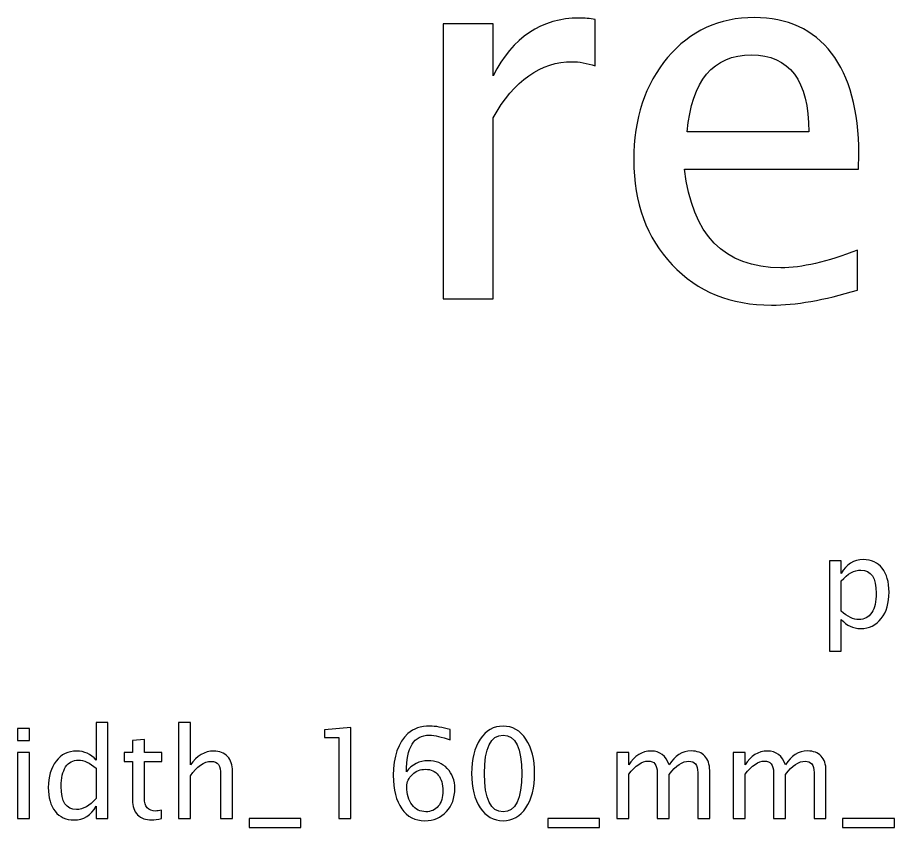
# Model space of a CAD drawing. Header units: centimetres. Extents: x -201 to 63, y -83 to 73.
# Drawn here: x -60.93 to -51.99, y 52.57 to 60.83 of the extents above; entities that cross this region are included whole.
import ezdxf

# ---------------------------------------------------------------- set-up
doc = ezdxf.new("R2010")
doc.units = ezdxf.units.CM
doc.header["$MEASUREMENT"] = 0
doc.layers.add('Layer 1', color=7, linetype='Continuous')

msp = doc.modelspace()

# ---------------------------------------------------------------- linework, layer by layer
at = {"layer": 'Layer 1'}
for points, knots in [([(-56.5936, 57.96006), (-56.5936, 57.96006), (-56.5936, 60.76465), (-56.5936, 60.76465), (-56.5936, 60.76465), (-56.5936, 60.76465), (-56.0856, 60.76465), (-56.0856, 60.76465), (-56.0856, 60.76465), (-56.0856, 60.76465), (-56.0856, 60.2346), (-56.0856, 60.2346), (-56.0856, 60.2346), (-55.88363, 60.62706), (-55.59083, 60.82285), (-55.2063, 60.82285), (-55.2063, 60.82285), (-55.15427, 60.82285), (-55.09958, 60.81844), (-55.04314, 60.80962), (-55.04314, 60.80962), (-55.04314, 60.80962), (-55.04314, 60.33426), (-55.04314, 60.33426), (-55.04314, 60.33426), (-55.13133, 60.36336), (-55.20895, 60.37835), (-55.27597, 60.37835), (-55.27597, 60.37835), (-55.59877, 60.37835), (-55.86864, 60.18785), (-56.0856, 59.80597), (-56.0856, 59.80597), (-56.0856, 59.80597), (-56.0856, 57.96006), (-56.0856, 57.96006), (-56.0856, 57.96006), (-56.0856, 57.96006), (-56.5936, 57.96006), (-56.5936, 57.96006)], [0, 0, 0, 0, 0.0909091, 0.0909091, 0.0909091, 0.0909091, 0.1818182, 0.1818182, 0.1818182, 0.1818182, 0.2727273, 0.2727273, 0.2727273, 0.2727273, 0.3636364, 0.3636364, 0.3636364, 0.3636364, 0.4545455, 0.4545455, 0.4545455, 0.4545455, 0.5454545, 0.5454545, 0.5454545, 0.5454545, 0.6363636, 0.6363636, 0.6363636, 0.6363636, 0.7272727, 0.7272727, 0.7272727, 0.7272727, 0.8181818, 0.8181818, 0.8181818, 0.8181818, 1, 1, 1, 1]), ([(-52.36997, 58.05002), (-52.71128, 57.94771), (-53.00321, 57.89656), (-53.24662, 57.89656), (-53.24662, 57.89656), (-53.66202, 57.89656), (-53.9998, 58.03414), (-54.25998, 58.30843), (-54.25998, 58.30843), (-54.52015, 58.58271), (-54.65068, 58.93814), (-54.65068, 59.37558), (-54.65068, 59.37558), (-54.65068, 59.7998), (-54.53603, 60.14817), (-54.30584, 60.42069), (-54.30584, 60.42069), (-54.07565, 60.69233), (-53.78108, 60.82815), (-53.42213, 60.82815), (-53.42213, 60.82815), (-53.08258, 60.82815), (-52.81976, 60.70732), (-52.63455, 60.46567), (-52.63455, 60.46567), (-52.44935, 60.22401), (-52.35674, 59.88182), (-52.35674, 59.4382), (-52.35674, 59.4382), (-52.35674, 59.4382), (-52.35939, 59.28298), (-52.35939, 59.28298), (-52.35939, 59.28298), (-52.35939, 59.28298), (-54.1321, 59.28298), (-54.1321, 59.28298), (-54.1321, 59.28298), (-54.05801, 58.6127), (-53.73081, 58.27756), (-53.15137, 58.27756), (-53.15137, 58.27756), (-52.93882, 58.27756), (-52.67865, 58.33753), (-52.36997, 58.45748), (-52.36997, 58.45748), (-52.36997, 58.45748), (-52.36997, 58.05002), (-52.36997, 58.05002)], [0, 0, 0, 0, 0.0769231, 0.0769231, 0.0769231, 0.0769231, 0.1538462, 0.1538462, 0.1538462, 0.1538462, 0.2307692, 0.2307692, 0.2307692, 0.2307692, 0.3076923, 0.3076923, 0.3076923, 0.3076923, 0.3846154, 0.3846154, 0.3846154, 0.3846154, 0.4615385, 0.4615385, 0.4615385, 0.4615385, 0.5384615, 0.5384615, 0.5384615, 0.5384615, 0.6153846, 0.6153846, 0.6153846, 0.6153846, 0.6923077, 0.6923077, 0.6923077, 0.6923077, 0.7692308, 0.7692308, 0.7692308, 0.7692308, 0.8461538, 0.8461538, 0.8461538, 0.8461538, 1, 1, 1, 1]), ([(-54.10564, 59.66398), (-54.10564, 59.66398), (-52.86739, 59.66398), (-52.86739, 59.66398), (-52.86739, 59.66398), (-52.86739, 60.18609), (-53.0623, 60.44714), (-53.45123, 60.44714), (-53.45123, 60.44714), (-53.84282, 60.44714), (-54.06066, 60.18609), (-54.10564, 59.66398)], [0, 0, 0, 0, 0.25, 0.25, 0.25, 0.25, 0.5, 0.5, 0.5, 0.5, 1, 1, 1, 1]), ([(-52.65684, 54.37063), (-52.65684, 54.37063), (-52.65684, 55.28884), (-52.65684, 55.28884), (-52.65684, 55.28884), (-52.65684, 55.28884), (-52.53492, 55.28884), (-52.53492, 55.28884), (-52.53492, 55.28884), (-52.53492, 55.28884), (-52.53492, 55.16163), (-52.53492, 55.16163), (-52.53492, 55.16163), (-52.48497, 55.25582), (-52.40982, 55.30281), (-52.30971, 55.30281), (-52.30971, 55.30281), (-52.22864, 55.30281), (-52.16493, 55.27339), (-52.11836, 55.21433), (-52.11836, 55.21433), (-52.07179, 55.15528), (-52.04851, 55.07463), (-52.04851, 54.9724), (-52.04851, 54.9724), (-52.04851, 54.86106), (-52.07497, 54.7711), (-52.12767, 54.70295), (-52.12767, 54.70295), (-52.18038, 54.63458), (-52.2498, 54.6005), (-52.33574, 54.6005), (-52.33574, 54.6005), (-52.41554, 54.6005), (-52.482, 54.63098), (-52.53492, 54.69215), (-52.53492, 54.69215), (-52.53492, 54.69215), (-52.53492, 54.37063), (-52.53492, 54.37063), (-52.53492, 54.37063), (-52.53492, 54.37063), (-52.65684, 54.37063), (-52.65684, 54.37063)], [0, 0, 0, 0, 0.0833333, 0.0833333, 0.0833333, 0.0833333, 0.1666667, 0.1666667, 0.1666667, 0.1666667, 0.25, 0.25, 0.25, 0.25, 0.3333333, 0.3333333, 0.3333333, 0.3333333, 0.4166667, 0.4166667, 0.4166667, 0.4166667, 0.5, 0.5, 0.5, 0.5, 0.5833333, 0.5833333, 0.5833333, 0.5833333, 0.6666667, 0.6666667, 0.6666667, 0.6666667, 0.75, 0.75, 0.75, 0.75, 0.8333333, 0.8333333, 0.8333333, 0.8333333, 1, 1, 1, 1]), ([(-52.53492, 54.77618), (-52.47205, 54.72009), (-52.41215, 54.69194), (-52.35521, 54.69194), (-52.35521, 54.69194), (-52.29912, 54.69194), (-52.25573, 54.71544), (-52.22525, 54.76221), (-52.22525, 54.76221), (-52.19456, 54.80899), (-52.17932, 54.87482), (-52.17932, 54.95991), (-52.17932, 54.95991), (-52.17932, 55.11739), (-52.23139, 55.19613), (-52.33553, 55.19613), (-52.33553, 55.19613), (-52.40369, 55.19613), (-52.47015, 55.1593), (-52.53492, 55.08543), (-52.53492, 55.08543), (-52.53492, 55.08543), (-52.53492, 54.77618), (-52.53492, 54.77618)], [0, 0, 0, 0, 0.1428571, 0.1428571, 0.1428571, 0.1428571, 0.2857143, 0.2857143, 0.2857143, 0.2857143, 0.4285714, 0.4285714, 0.4285714, 0.4285714, 0.5714286, 0.5714286, 0.5714286, 0.5714286, 0.7142857, 0.7142857, 0.7142857, 0.7142857, 1, 1, 1, 1]), ([(-60.1331, 52.66417), (-60.1331, 52.66417), (-60.1331, 52.79054), (-60.1331, 52.79054), (-60.1331, 52.79054), (-60.18284, 52.69613), (-60.25777, 52.64893), (-60.35789, 52.64893), (-60.35789, 52.64893), (-60.43917, 52.64893), (-60.50309, 52.67835), (-60.54966, 52.73741), (-60.54966, 52.73741), (-60.59623, 52.79646), (-60.61951, 52.87711), (-60.61951, 52.97934), (-60.61951, 52.97934), (-60.61951, 53.0911), (-60.59305, 53.18106), (-60.54035, 53.24922), (-60.54035, 53.24922), (-60.48743, 53.31716), (-60.418, 53.35124), (-60.33185, 53.35124), (-60.33185, 53.35124), (-60.25206, 53.35124), (-60.18559, 53.32076), (-60.1331, 53.25959), (-60.1331, 53.25959), (-60.1331, 53.25959), (-60.1331, 53.64334), (-60.1331, 53.64334), (-60.1331, 53.64334), (-60.1331, 53.64334), (-60.01118, 53.64334), (-60.01118, 53.64334), (-60.01118, 53.64334), (-60.01118, 53.64334), (-60.01118, 52.66417), (-60.01118, 52.66417), (-60.01118, 52.66417), (-60.01118, 52.66417), (-60.1331, 52.66417), (-60.1331, 52.66417)], [0, 0, 0, 0, 0.0833333, 0.0833333, 0.0833333, 0.0833333, 0.1666667, 0.1666667, 0.1666667, 0.1666667, 0.25, 0.25, 0.25, 0.25, 0.3333333, 0.3333333, 0.3333333, 0.3333333, 0.4166667, 0.4166667, 0.4166667, 0.4166667, 0.5, 0.5, 0.5, 0.5, 0.5833333, 0.5833333, 0.5833333, 0.5833333, 0.6666667, 0.6666667, 0.6666667, 0.6666667, 0.75, 0.75, 0.75, 0.75, 0.8333333, 0.8333333, 0.8333333, 0.8333333, 1, 1, 1, 1]), ([(-59.29194, 52.66417), (-59.29194, 52.66417), (-59.29194, 53.64334), (-59.29194, 53.64334), (-59.29194, 53.64334), (-59.29194, 53.64334), (-59.17002, 53.64334), (-59.17002, 53.64334), (-59.17002, 53.64334), (-59.17002, 53.64334), (-59.17002, 53.21006), (-59.17002, 53.21006), (-59.17002, 53.21006), (-59.10546, 53.30425), (-59.0263, 53.35124), (-58.93274, 53.35124), (-58.93274, 53.35124), (-58.8739, 53.35124), (-58.82712, 53.33283), (-58.79262, 53.29578), (-58.79262, 53.29578), (-58.75812, 53.25895), (-58.74076, 53.20921), (-58.74076, 53.14698), (-58.74076, 53.14698), (-58.74076, 53.14698), (-58.74076, 52.66417), (-58.74076, 52.66417), (-58.74076, 52.66417), (-58.74076, 52.66417), (-58.86268, 52.66417), (-58.86268, 52.66417), (-58.86268, 52.66417), (-58.86268, 52.66417), (-58.86268, 53.10719), (-58.86268, 53.10719), (-58.86268, 53.10719), (-58.86268, 53.15714), (-58.87009, 53.1927), (-58.88469, 53.21387), (-58.88469, 53.21387), (-58.89951, 53.23525), (-58.92385, 53.24583), (-58.95793, 53.24583), (-58.95793, 53.24583), (-59.03286, 53.24583), (-59.10356, 53.19694), (-59.17002, 53.09915), (-59.17002, 53.09915), (-59.17002, 53.09915), (-59.17002, 52.66417), (-59.17002, 52.66417), (-59.17002, 52.66417), (-59.17002, 52.66417), (-59.29194, 52.66417), (-59.29194, 52.66417)], [0, 0, 0, 0, 0.0666667, 0.0666667, 0.0666667, 0.0666667, 0.1333333, 0.1333333, 0.1333333, 0.1333333, 0.2, 0.2, 0.2, 0.2, 0.2666667, 0.2666667, 0.2666667, 0.2666667, 0.3333333, 0.3333333, 0.3333333, 0.3333333, 0.4, 0.4, 0.4, 0.4, 0.4666667, 0.4666667, 0.4666667, 0.4666667, 0.5333333, 0.5333333, 0.5333333, 0.5333333, 0.6, 0.6, 0.6, 0.6, 0.6666667, 0.6666667, 0.6666667, 0.6666667, 0.7333333, 0.7333333, 0.7333333, 0.7333333, 0.8, 0.8, 0.8, 0.8, 0.8666667, 0.8666667, 0.8666667, 0.8666667, 1, 1, 1, 1]), ([(-60.9332, 53.46046), (-60.9332, 53.46046), (-60.9332, 53.58238), (-60.9332, 53.58238), (-60.9332, 53.58238), (-60.9332, 53.58238), (-60.81128, 53.58238), (-60.81128, 53.58238), (-60.81128, 53.58238), (-60.81128, 53.58238), (-60.81128, 53.46046), (-60.81128, 53.46046), (-60.81128, 53.46046), (-60.81128, 53.46046), (-60.9332, 53.46046), (-60.9332, 53.46046)], [0, 0, 0, 0, 0.2, 0.2, 0.2, 0.2, 0.4, 0.4, 0.4, 0.4, 0.6, 0.6, 0.6, 0.6, 1, 1, 1, 1]), ([(-57.65787, 52.66417), (-57.65787, 52.66417), (-57.65787, 53.49094), (-57.65787, 53.49094), (-57.65787, 53.49094), (-57.65787, 53.49094), (-57.80392, 53.49094), (-57.80392, 53.49094), (-57.80392, 53.49094), (-57.80392, 53.49094), (-57.80392, 53.56714), (-57.80392, 53.56714), (-57.80392, 53.56714), (-57.80392, 53.56714), (-57.53595, 53.59), (-57.53595, 53.59), (-57.53595, 53.59), (-57.53595, 53.59), (-57.53595, 52.66417), (-57.53595, 52.66417), (-57.53595, 52.66417), (-57.53595, 52.66417), (-57.65787, 52.66417), (-57.65787, 52.66417)], [0, 0, 0, 0, 0.1428571, 0.1428571, 0.1428571, 0.1428571, 0.2857143, 0.2857143, 0.2857143, 0.2857143, 0.4285714, 0.4285714, 0.4285714, 0.4285714, 0.5714286, 0.5714286, 0.5714286, 0.5714286, 0.7142857, 0.7142857, 0.7142857, 0.7142857, 1, 1, 1, 1]), ([(-56.96911, 53.14), (-56.91069, 53.21556), (-56.83724, 53.25345), (-56.74876, 53.25345), (-56.74876, 53.25345), (-56.66854, 53.25345), (-56.60293, 53.22699), (-56.5517, 53.17386), (-56.5517, 53.17386), (-56.50069, 53.12074), (-56.47508, 53.05258), (-56.47508, 52.96939), (-56.47508, 52.96939), (-56.47508, 52.87393), (-56.50365, 52.7954), (-56.56102, 52.73381), (-56.56102, 52.73381), (-56.61838, 52.67221), (-56.69119, 52.64131), (-56.77988, 52.64131), (-56.77988, 52.64131), (-56.88063, 52.64131), (-56.9598, 52.68216), (-57.01673, 52.76365), (-57.01673, 52.76365), (-57.07388, 52.84536), (-57.10246, 52.95839), (-57.10246, 53.10253), (-57.10246, 53.10253), (-57.10246, 53.29684), (-57.05251, 53.43929), (-56.95281, 53.53031), (-56.95281, 53.53031), (-56.89862, 53.58026), (-56.82369, 53.60524), (-56.72823, 53.60524), (-56.72823, 53.60524), (-56.67278, 53.60524), (-56.60398, 53.59381), (-56.52207, 53.57095), (-56.52207, 53.57095), (-56.52207, 53.57095), (-56.52207, 53.46427), (-56.52207, 53.46427), (-56.52207, 53.46427), (-56.60864, 53.49729), (-56.67976, 53.5138), (-56.73564, 53.5138), (-56.73564, 53.5138), (-56.89122, 53.5138), (-56.96911, 53.38913), (-56.96911, 53.14)], [0, 0, 0, 0, 0.0714286, 0.0714286, 0.0714286, 0.0714286, 0.1428571, 0.1428571, 0.1428571, 0.1428571, 0.2142857, 0.2142857, 0.2142857, 0.2142857, 0.2857143, 0.2857143, 0.2857143, 0.2857143, 0.3571429, 0.3571429, 0.3571429, 0.3571429, 0.4285714, 0.4285714, 0.4285714, 0.4285714, 0.5, 0.5, 0.5, 0.5, 0.5714286, 0.5714286, 0.5714286, 0.5714286, 0.6428571, 0.6428571, 0.6428571, 0.6428571, 0.7142857, 0.7142857, 0.7142857, 0.7142857, 0.7857143, 0.7857143, 0.7857143, 0.7857143, 0.8571429, 0.8571429, 0.8571429, 0.8571429, 1, 1, 1, 1]), ([(-55.98317, 52.64131), (-56.07948, 52.64131), (-56.15716, 52.68555), (-56.216, 52.77381), (-56.216, 52.77381), (-56.27506, 52.86208), (-56.30448, 52.9785), (-56.30448, 53.12328), (-56.30448, 53.12328), (-56.30448, 53.26806), (-56.27506, 53.38447), (-56.216, 53.47274), (-56.216, 53.47274), (-56.15716, 53.561), (-56.07948, 53.60524), (-55.98317, 53.60524), (-55.98317, 53.60524), (-55.88644, 53.60524), (-55.80876, 53.56121), (-55.74991, 53.47316), (-55.74991, 53.47316), (-55.69128, 53.38511), (-55.66186, 53.26848), (-55.66186, 53.12328), (-55.66186, 53.12328), (-55.66186, 52.9785), (-55.69128, 52.86208), (-55.74991, 52.77381), (-55.74991, 52.77381), (-55.80876, 52.68555), (-55.88644, 52.64131), (-55.98317, 52.64131)], [0, 0, 0, 0, 0.1111111, 0.1111111, 0.1111111, 0.1111111, 0.2222222, 0.2222222, 0.2222222, 0.2222222, 0.3333333, 0.3333333, 0.3333333, 0.3333333, 0.4444444, 0.4444444, 0.4444444, 0.4444444, 0.5555556, 0.5555556, 0.5555556, 0.5555556, 0.6666667, 0.6666667, 0.6666667, 0.6666667, 0.7777778, 0.7777778, 0.7777778, 0.7777778, 1, 1, 1, 1]), ([(-59.46593, 52.66438), (-59.50361, 52.65401), (-59.53641, 52.64893), (-59.56414, 52.64893), (-59.56414, 52.64893), (-59.62637, 52.64893), (-59.67484, 52.66671), (-59.70956, 52.70227), (-59.70956, 52.70227), (-59.74448, 52.73783), (-59.76184, 52.78715), (-59.76184, 52.85044), (-59.76184, 52.85044), (-59.76184, 52.85044), (-59.76184, 53.24583), (-59.76184, 53.24583), (-59.76184, 53.24583), (-59.76184, 53.24583), (-59.84608, 53.24583), (-59.84608, 53.24583), (-59.84608, 53.24583), (-59.84608, 53.24583), (-59.84608, 53.33727), (-59.84608, 53.33727), (-59.84608, 53.33727), (-59.84608, 53.33727), (-59.76184, 53.33727), (-59.76184, 53.33727), (-59.76184, 53.33727), (-59.76184, 53.33727), (-59.76184, 53.45898), (-59.76184, 53.45898), (-59.76184, 53.45898), (-59.76184, 53.45898), (-59.63992, 53.47062), (-59.63992, 53.47062), (-59.63992, 53.47062), (-59.63992, 53.47062), (-59.63992, 53.33727), (-59.63992, 53.33727), (-59.63992, 53.33727), (-59.63992, 53.33727), (-59.46339, 53.33727), (-59.46339, 53.33727), (-59.46339, 53.33727), (-59.46339, 53.33727), (-59.46339, 53.24583), (-59.46339, 53.24583), (-59.46339, 53.24583), (-59.46339, 53.24583), (-59.63992, 53.24583), (-59.63992, 53.24583), (-59.63992, 53.24583), (-59.63992, 53.24583), (-59.63992, 52.87245), (-59.63992, 52.87245), (-59.63992, 52.87245), (-59.63992, 52.7844), (-59.60161, 52.74037), (-59.5252, 52.74037), (-59.5252, 52.74037), (-59.5089, 52.74037), (-59.48921, 52.74312), (-59.46593, 52.74841), (-59.46593, 52.74841), (-59.46593, 52.74841), (-59.46593, 52.66438), (-59.46593, 52.66438)], [0, 0, 0, 0, 0.0555556, 0.0555556, 0.0555556, 0.0555556, 0.1111111, 0.1111111, 0.1111111, 0.1111111, 0.1666667, 0.1666667, 0.1666667, 0.1666667, 0.2222222, 0.2222222, 0.2222222, 0.2222222, 0.2777778, 0.2777778, 0.2777778, 0.2777778, 0.3333333, 0.3333333, 0.3333333, 0.3333333, 0.3888889, 0.3888889, 0.3888889, 0.3888889, 0.4444444, 0.4444444, 0.4444444, 0.4444444, 0.5, 0.5, 0.5, 0.5, 0.5555556, 0.5555556, 0.5555556, 0.5555556, 0.6111111, 0.6111111, 0.6111111, 0.6111111, 0.6666667, 0.6666667, 0.6666667, 0.6666667, 0.7222222, 0.7222222, 0.7222222, 0.7222222, 0.7777778, 0.7777778, 0.7777778, 0.7777778, 0.8333333, 0.8333333, 0.8333333, 0.8333333, 0.8888889, 0.8888889, 0.8888889, 0.8888889, 1, 1, 1, 1]), ([(-55.98338, 52.73275), (-55.85617, 52.73275), (-55.79267, 52.86293), (-55.79267, 53.12328), (-55.79267, 53.12328), (-55.79267, 53.38363), (-55.85617, 53.5138), (-55.98338, 53.5138), (-55.98338, 53.5138), (-56.11017, 53.5138), (-56.17367, 53.38363), (-56.17367, 53.12328), (-56.17367, 53.12328), (-56.17367, 52.86293), (-56.11017, 52.73275), (-55.98338, 52.73275)], [0, 0, 0, 0, 0.2, 0.2, 0.2, 0.2, 0.4, 0.4, 0.4, 0.4, 0.6, 0.6, 0.6, 0.6, 1, 1, 1, 1]), ([(-60.9332, 52.66417), (-60.9332, 52.66417), (-60.9332, 53.33727), (-60.9332, 53.33727), (-60.9332, 53.33727), (-60.9332, 53.33727), (-60.81128, 53.33727), (-60.81128, 53.33727), (-60.81128, 53.33727), (-60.81128, 53.33727), (-60.81128, 52.66417), (-60.81128, 52.66417), (-60.81128, 52.66417), (-60.81128, 52.66417), (-60.9332, 52.66417), (-60.9332, 52.66417)], [0, 0, 0, 0, 0.2, 0.2, 0.2, 0.2, 0.4, 0.4, 0.4, 0.4, 0.6, 0.6, 0.6, 0.6, 1, 1, 1, 1]), ([(-54.82451, 52.66417), (-54.82451, 52.66417), (-54.82451, 53.33727), (-54.82451, 53.33727), (-54.82451, 53.33727), (-54.82451, 53.33727), (-54.70259, 53.33727), (-54.70259, 53.33727), (-54.70259, 53.33727), (-54.70259, 53.33727), (-54.70259, 53.21006), (-54.70259, 53.21006), (-54.70259, 53.21006), (-54.64311, 53.30425), (-54.56691, 53.35124), (-54.47357, 53.35124), (-54.47357, 53.35124), (-54.38361, 53.35124), (-54.32244, 53.30425), (-54.28984, 53.21006), (-54.28984, 53.21006), (-54.23205, 53.3051), (-54.1567, 53.35251), (-54.0642, 53.35251), (-54.0642, 53.35251), (-54.00515, 53.35251), (-53.95922, 53.33515), (-53.92641, 53.30023), (-53.92641, 53.30023), (-53.8936, 53.2653), (-53.87709, 53.21641), (-53.87709, 53.15354), (-53.87709, 53.15354), (-53.87709, 53.15354), (-53.87709, 52.66417), (-53.87709, 52.66417), (-53.87709, 52.66417), (-53.87709, 52.66417), (-53.99901, 52.66417), (-53.99901, 52.66417), (-53.99901, 52.66417), (-53.99901, 52.66417), (-53.99901, 53.13344), (-53.99901, 53.13344), (-53.99901, 53.13344), (-53.99901, 53.21006), (-54.02949, 53.24837), (-54.09045, 53.24837), (-54.09045, 53.24837), (-54.15374, 53.24837), (-54.2202, 53.20371), (-54.28984, 53.11417), (-54.28984, 53.11417), (-54.28984, 53.11417), (-54.28984, 52.66417), (-54.28984, 52.66417), (-54.28984, 52.66417), (-54.28984, 52.66417), (-54.41176, 52.66417), (-54.41176, 52.66417), (-54.41176, 52.66417), (-54.41176, 52.66417), (-54.41176, 53.13386), (-54.41176, 53.13386), (-54.41176, 53.13386), (-54.41176, 53.21112), (-54.44266, 53.24964), (-54.50468, 53.24964), (-54.50468, 53.24964), (-54.56628, 53.24964), (-54.63232, 53.20477), (-54.70259, 53.11481), (-54.70259, 53.11481), (-54.70259, 53.11481), (-54.70259, 52.66417), (-54.70259, 52.66417), (-54.70259, 52.66417), (-54.70259, 52.66417), (-54.82451, 52.66417), (-54.82451, 52.66417)], [0, 0, 0, 0, 0.047619, 0.047619, 0.047619, 0.047619, 0.0952381, 0.0952381, 0.0952381, 0.0952381, 0.1428571, 0.1428571, 0.1428571, 0.1428571, 0.1904762, 0.1904762, 0.1904762, 0.1904762, 0.2380952, 0.2380952, 0.2380952, 0.2380952, 0.2857143, 0.2857143, 0.2857143, 0.2857143, 0.3333333, 0.3333333, 0.3333333, 0.3333333, 0.3809524, 0.3809524, 0.3809524, 0.3809524, 0.4285714, 0.4285714, 0.4285714, 0.4285714, 0.4761905, 0.4761905, 0.4761905, 0.4761905, 0.5238095, 0.5238095, 0.5238095, 0.5238095, 0.5714286, 0.5714286, 0.5714286, 0.5714286, 0.6190476, 0.6190476, 0.6190476, 0.6190476, 0.6666667, 0.6666667, 0.6666667, 0.6666667, 0.7142857, 0.7142857, 0.7142857, 0.7142857, 0.7619048, 0.7619048, 0.7619048, 0.7619048, 0.8095238, 0.8095238, 0.8095238, 0.8095238, 0.8571429, 0.8571429, 0.8571429, 0.8571429, 0.9047619, 0.9047619, 0.9047619, 0.9047619, 1, 1, 1, 1]), ([(-53.63875, 52.66417), (-53.63875, 52.66417), (-53.63875, 53.33727), (-53.63875, 53.33727), (-53.63875, 53.33727), (-53.63875, 53.33727), (-53.51683, 53.33727), (-53.51683, 53.33727), (-53.51683, 53.33727), (-53.51683, 53.33727), (-53.51683, 53.21006), (-53.51683, 53.21006), (-53.51683, 53.21006), (-53.45735, 53.30425), (-53.38115, 53.35124), (-53.28781, 53.35124), (-53.28781, 53.35124), (-53.19785, 53.35124), (-53.13668, 53.30425), (-53.10408, 53.21006), (-53.10408, 53.21006), (-53.04629, 53.3051), (-52.97094, 53.35251), (-52.87844, 53.35251), (-52.87844, 53.35251), (-52.81939, 53.35251), (-52.77346, 53.33515), (-52.74065, 53.30023), (-52.74065, 53.30023), (-52.70784, 53.2653), (-52.69133, 53.21641), (-52.69133, 53.15354), (-52.69133, 53.15354), (-52.69133, 53.15354), (-52.69133, 52.66417), (-52.69133, 52.66417), (-52.69133, 52.66417), (-52.69133, 52.66417), (-52.81325, 52.66417), (-52.81325, 52.66417), (-52.81325, 52.66417), (-52.81325, 52.66417), (-52.81325, 53.13344), (-52.81325, 53.13344), (-52.81325, 53.13344), (-52.81325, 53.21006), (-52.84373, 53.24837), (-52.90469, 53.24837), (-52.90469, 53.24837), (-52.96798, 53.24837), (-53.03444, 53.20371), (-53.10408, 53.11417), (-53.10408, 53.11417), (-53.10408, 53.11417), (-53.10408, 52.66417), (-53.10408, 52.66417), (-53.10408, 52.66417), (-53.10408, 52.66417), (-53.226, 52.66417), (-53.226, 52.66417), (-53.226, 52.66417), (-53.226, 52.66417), (-53.226, 53.13386), (-53.226, 53.13386), (-53.226, 53.13386), (-53.226, 53.21112), (-53.2569, 53.24964), (-53.31892, 53.24964), (-53.31892, 53.24964), (-53.38052, 53.24964), (-53.44656, 53.20477), (-53.51683, 53.11481), (-53.51683, 53.11481), (-53.51683, 53.11481), (-53.51683, 52.66417), (-53.51683, 52.66417), (-53.51683, 52.66417), (-53.51683, 52.66417), (-53.63875, 52.66417), (-53.63875, 52.66417)], [0, 0, 0, 0, 0.047619, 0.047619, 0.047619, 0.047619, 0.0952381, 0.0952381, 0.0952381, 0.0952381, 0.1428571, 0.1428571, 0.1428571, 0.1428571, 0.1904762, 0.1904762, 0.1904762, 0.1904762, 0.2380952, 0.2380952, 0.2380952, 0.2380952, 0.2857143, 0.2857143, 0.2857143, 0.2857143, 0.3333333, 0.3333333, 0.3333333, 0.3333333, 0.3809524, 0.3809524, 0.3809524, 0.3809524, 0.4285714, 0.4285714, 0.4285714, 0.4285714, 0.4761905, 0.4761905, 0.4761905, 0.4761905, 0.5238095, 0.5238095, 0.5238095, 0.5238095, 0.5714286, 0.5714286, 0.5714286, 0.5714286, 0.6190476, 0.6190476, 0.6190476, 0.6190476, 0.6666667, 0.6666667, 0.6666667, 0.6666667, 0.7142857, 0.7142857, 0.7142857, 0.7142857, 0.7619048, 0.7619048, 0.7619048, 0.7619048, 0.8095238, 0.8095238, 0.8095238, 0.8095238, 0.8571429, 0.8571429, 0.8571429, 0.8571429, 0.9047619, 0.9047619, 0.9047619, 0.9047619, 1, 1, 1, 1]), ([(-60.1331, 53.17619), (-60.19639, 53.23186), (-60.25629, 53.2598), (-60.31302, 53.2598), (-60.31302, 53.2598), (-60.3689, 53.2598), (-60.41208, 53.23652), (-60.44277, 53.18974), (-60.44277, 53.18974), (-60.47346, 53.14317), (-60.4887, 53.07713), (-60.4887, 52.99162), (-60.4887, 52.99162), (-60.4887, 52.83435), (-60.43663, 52.75561), (-60.33228, 52.75561), (-60.33228, 52.75561), (-60.26454, 52.75561), (-60.19808, 52.79265), (-60.1331, 52.86652), (-60.1331, 52.86652), (-60.1331, 52.86652), (-60.1331, 53.17619), (-60.1331, 53.17619)], [0, 0, 0, 0, 0.1428571, 0.1428571, 0.1428571, 0.1428571, 0.2857143, 0.2857143, 0.2857143, 0.2857143, 0.4285714, 0.4285714, 0.4285714, 0.4285714, 0.5714286, 0.5714286, 0.5714286, 0.5714286, 0.7142857, 0.7142857, 0.7142857, 0.7142857, 1, 1, 1, 1]), ([(-56.597, 52.94526), (-56.597, 53.01321), (-56.61266, 53.06697), (-56.6442, 53.10655), (-56.6442, 53.10655), (-56.67574, 53.14614), (-56.71892, 53.16582), (-56.77374, 53.16582), (-56.77374, 53.16582), (-56.82602, 53.16582), (-56.87068, 53.14846), (-56.90794, 53.11354), (-56.90794, 53.11354), (-56.9454, 53.07883), (-56.96403, 53.03692), (-56.96403, 52.98802), (-56.96403, 52.98802), (-56.96403, 52.91097), (-56.94625, 52.84917), (-56.9109, 52.8026), (-56.9109, 52.8026), (-56.87534, 52.75603), (-56.82835, 52.73275), (-56.76993, 52.73275), (-56.76993, 52.73275), (-56.7168, 52.73275), (-56.67468, 52.7518), (-56.64357, 52.7899), (-56.64357, 52.7899), (-56.61245, 52.828), (-56.597, 52.87986), (-56.597, 52.94526)], [0, 0, 0, 0, 0.1111111, 0.1111111, 0.1111111, 0.1111111, 0.2222222, 0.2222222, 0.2222222, 0.2222222, 0.3333333, 0.3333333, 0.3333333, 0.3333333, 0.4444444, 0.4444444, 0.4444444, 0.4444444, 0.5555556, 0.5555556, 0.5555556, 0.5555556, 0.6666667, 0.6666667, 0.6666667, 0.6666667, 0.7777778, 0.7777778, 0.7777778, 0.7777778, 1, 1, 1, 1]), ([(-58.57227, 52.57273), (-58.57227, 52.57273), (-58.57227, 52.66417), (-58.57227, 52.66417), (-58.57227, 52.66417), (-58.57227, 52.66417), (-58.04395, 52.66417), (-58.04395, 52.66417), (-58.04395, 52.66417), (-58.04395, 52.66417), (-58.04395, 52.57273), (-58.04395, 52.57273), (-58.04395, 52.57273), (-58.04395, 52.57273), (-58.57227, 52.57273), (-58.57227, 52.57273)], [0, 0, 0, 0, 0.2, 0.2, 0.2, 0.2, 0.4, 0.4, 0.4, 0.4, 0.6, 0.6, 0.6, 0.6, 1, 1, 1, 1]), ([(-55.52809, 52.57273), (-55.52809, 52.57273), (-55.52809, 52.66417), (-55.52809, 52.66417), (-55.52809, 52.66417), (-55.52809, 52.66417), (-54.99977, 52.66417), (-54.99977, 52.66417), (-54.99977, 52.66417), (-54.99977, 52.66417), (-54.99977, 52.57273), (-54.99977, 52.57273), (-54.99977, 52.57273), (-54.99977, 52.57273), (-55.52809, 52.57273), (-55.52809, 52.57273)], [0, 0, 0, 0, 0.2, 0.2, 0.2, 0.2, 0.4, 0.4, 0.4, 0.4, 0.6, 0.6, 0.6, 0.6, 1, 1, 1, 1]), ([(-52.52157, 52.57273), (-52.52157, 52.57273), (-52.52157, 52.66417), (-52.52157, 52.66417), (-52.52157, 52.66417), (-52.52157, 52.66417), (-51.99325, 52.66417), (-51.99325, 52.66417), (-51.99325, 52.66417), (-51.99325, 52.66417), (-51.99325, 52.57273), (-51.99325, 52.57273), (-51.99325, 52.57273), (-51.99325, 52.57273), (-52.52157, 52.57273), (-52.52157, 52.57273)], [0, 0, 0, 0, 0.2, 0.2, 0.2, 0.2, 0.4, 0.4, 0.4, 0.4, 0.6, 0.6, 0.6, 0.6, 1, 1, 1, 1])]:
    msp.add_open_spline(points, degree=3, knots=knots, dxfattribs=at)

doc.saveas('drawing.dxf')
